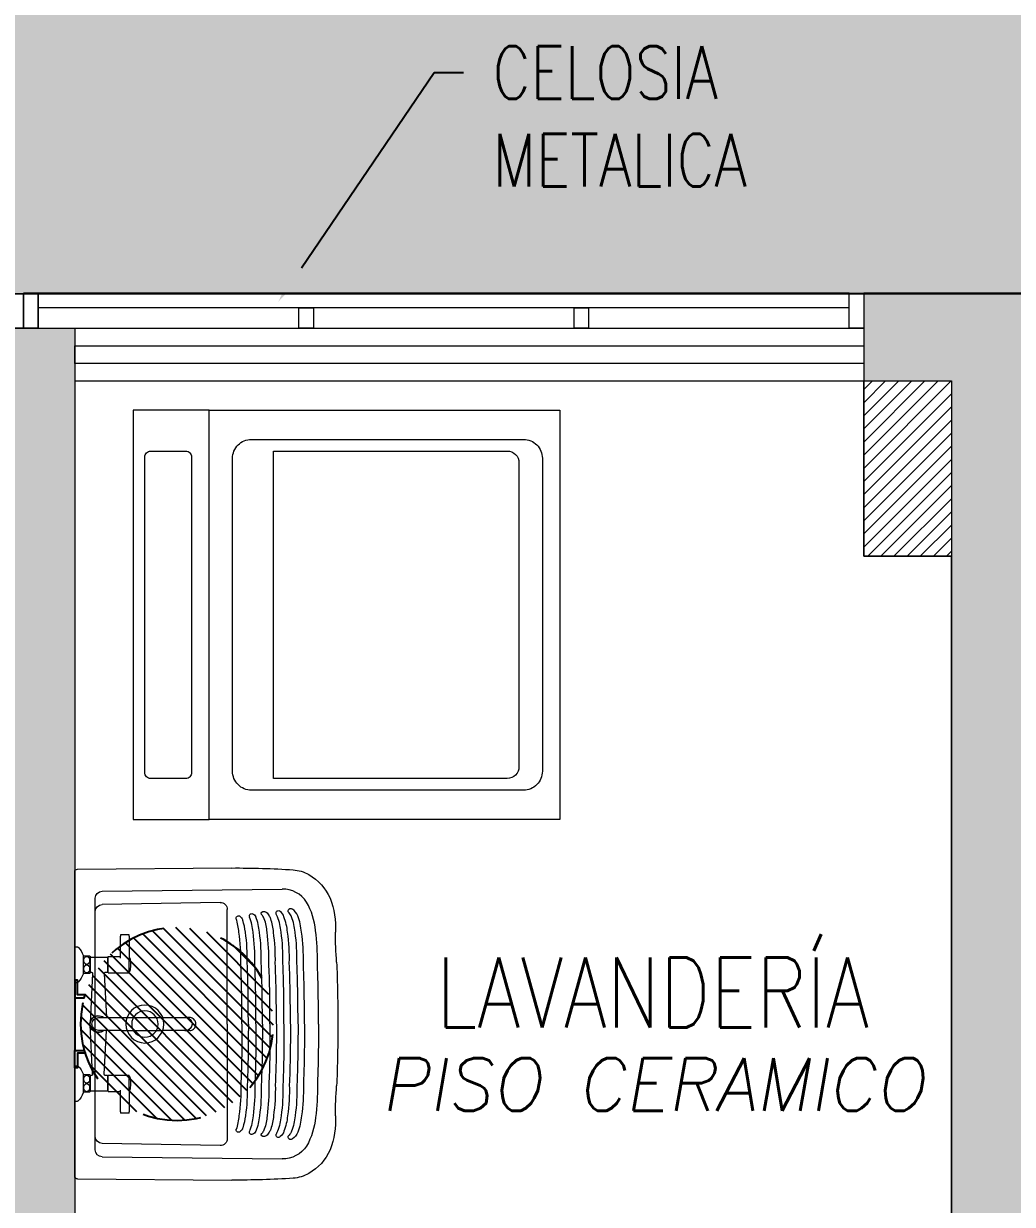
# Model space of a CAD drawing. Header units: millimetres. Extents: x -3 to 53, y -110 to 39.
# Drawn here: x 39.613 to 41.304, y 34.491 to 36.511 of the extents above; entities that cross this region are included whole.
import ezdxf
from ezdxf import colors
from ezdxf.entities.mleader import LeaderData, LeaderLine
from ezdxf.enums import TextEntityAlignment as Align
from ezdxf.math import Vec2, Vec3
from ezdxf.xclip import XClip

# ---------------------------------------------------------------- set-up
doc = ezdxf.new("R2010")
doc.units = ezdxf.units.MM
doc.header["$XCLIPFRAME"] = 2
doc.set_wipeout_variables(frame=1)
doc.linetypes.add('DOT', pattern=[6.35, 0, -6.35])
doc.linetypes.add('HIDDEN2', pattern=[0.1875, 0.125, -0.0625])
for name, color, linetype in [('A-COCINAS-LAV', 8, 'Continuous'), ('A-EST HATCH', 8, 'Continuous'), ('A-EST PLACAS', 8, 'Continuous'), ('A-EST VIGAS', 8, 'HIDDEN2'), ('A-HATCH', 8, 'Continuous'), ('A-MURO BAJO', 8, 'Continuous'), ('A-TEXTO-ACABADO PISO', 8, 'Continuous'), ('A-TEXTO-INDICACIONES', 8, 'Continuous'), ('DLP_MOBILIARIO', 8, 'Continuous'), ('DLP_TEXTO AMBIENTE', 8, 'Continuous'), ('DLP_VERDE', 8, 'Continuous')]:
    doc.layers.add(name, color=color, linetype=linetype)
doc.layers.add('A-MUROS', color=8, linetype='Continuous', lineweight=30)
doc.styles.add('ROMANS', font='ROMANS.shx', dxfattribs={"oblique": 10})
doc.styles.add('TXT_COTAS', font='romans.shx', dxfattribs={"width": 0.8})

# ---------------------------------------------------------------- blocks, each defined once
blk = doc.blocks.new('EST.P1')
at = {"layer": 'A-EST HATCH', "lineweight": 0}
h = blk.add_hatch(color=8, dxfattribs=at)
h.dxf.hatch_style = 1
h.paths.add_polyline_path([(9.15, 0.06), (9.15, 6.125), (10.65, 6.125), (10.65, 5.375), (10.8, 5.375), (10.8, 6.325), (9, 6.325), (9, 5.45), (7.5, 5.45), (7.5, 5.95), (7.35, 5.95), (7.35, 5.25), (9, 5.25), (9, 0.06)])
h.paths.add_polyline_path([(30.25, 10.125), (28.65, 10.125), (28.65, 13.225), (29.85, 13.225), (29.85, 13.375), (28.5, 13.375), (28.5, 9.975), (30.25, 9.975)])
h.paths.add_polyline_path([(31.05, 13.375), (31.2, 13.375), (31.2, 9.975), (31.05, 9.975)])
h.paths.add_polyline_path([(36.55, 13.85), (36.85, 13.85), (36.85, 13.7), (36.7, 13.7), (36.7, 10.625), (36.55, 10.625)])
h.paths.add_polyline_path([(33.6, 13.225), (33.6, 10.125), (32, 10.125), (32, 9.975), (33.75, 9.975), (33.75, 13.375), (32.4, 13.375), (32.4, 13.225)])
h.paths.add_polyline_path([(42.85, 13.7), (43.45, 13.7), (43.45, 13.85), (42.7, 13.85), (42.7, 10.45), (43.85, 10.45), (43.85, 10.6), (42.85, 10.6)])
h.paths.add_polyline_path([(44.65, 13.85), (44.65, 10.45), (44.8, 10.45), (44.8, 13.85)])
h.paths.add_polyline_path([(45.6, 10.6), (47.2, 10.6), (47.2, 13.7), (46, 13.7), (46, 13.85), (47.35, 13.85), (47.35, 10.45), (45.6, 10.45)])
h.paths.add_polyline_path([(42.85, 0.15), (43.45, 0.15), (43.45, 0), (42.7, 0), (42.7, 3.4), (43.85, 3.4), (43.85, 3.25), (42.85, 3.25)])
h.paths.add_polyline_path([(44.65, 0), (44.65, 3.4), (44.8, 3.4), (44.8, 0)])
h.paths.add_polyline_path([(45.6, 3.25), (47.2, 3.25), (47.2, 0.15), (46, 0.15), (46, 0), (47.35, 0), (47.35, 3.4), (45.6, 3.4)])
h.paths.add_polyline_path([(40, 3.5), (39.85, 3.5), (39.85, 0.15), (39.7, 0.15), (39.7, 0), (40, 0)])
h.paths.add_polyline_path([(30.25, 3.725), (28.65, 3.725), (28.65, 0.625), (29.85, 0.625), (29.85, 0.475), (28.5, 0.475), (28.5, 3.875), (30.25, 3.875)])
h.paths.add_polyline_path([(31.05, 0.475), (31.2, 0.475), (31.2, 3.875), (31.05, 3.875)])
h.paths.add_polyline_path([(36.55, 0), (36.85, 0), (36.85, 0.15), (36.7, 0.15), (36.7, 3.225), (36.55, 3.225)])
h.paths.add_polyline_path([(33.6, 0.625), (33.6, 3.725), (32, 3.725), (32, 3.875), (33.75, 3.875), (33.75, 0.475), (32.4, 0.475), (32.4, 0.625)])
h.paths.add_polyline_path([(17.1, 10.125), (18.7, 10.125), (18.7, 13.225), (17.5, 13.225), (17.5, 13.375), (18.85, 13.375), (18.85, 9.975), (17.1, 9.975)])
h.paths.add_polyline_path([(16.3, 13.375), (16.15, 13.375), (16.15, 9.975), (16.3, 9.975)])
h.paths.add_polyline_path([(10.5, 13.85), (10.5, 13.7), (10.65, 13.7), (10.65, 10.625), (10.8, 10.625), (10.8, 13.85)])
h.paths.add_polyline_path([(13.75, 13.225), (13.75, 10.125), (15.35, 10.125), (15.35, 9.975), (13.6, 9.975), (13.6, 13.375), (14.95, 13.375), (14.95, 13.225)])
h.paths.add_polyline_path([(9, 8.6), (7.35, 8.6), (7.35, 7.9), (7.5, 7.9), (7.5, 8.4), (9, 8.4), (9, 7.525), (10.8, 7.525), (10.8, 8.475), (10.65, 8.475), (10.65, 7.725), (9.15, 7.725), (9.15, 13.79), (9, 13.79)])
h.paths.add_polyline_path([(4.5, 13.7), (3.9, 13.7), (3.9, 13.85), (4.65, 13.85), (4.65, 10.45), (3.5, 10.45), (3.5, 10.6), (4.5, 10.6)])
h.paths.add_polyline_path([(2.7, 13.85), (2.7, 10.45), (2.55, 10.45), (2.55, 13.85)])
h.paths.add_polyline_path([(1.75, 10.6), (0.15, 10.6), (0.15, 13.7), (1.35, 13.7), (1.35, 13.85), (0, 13.85), (0, 10.45), (1.75, 10.45)])
h.paths.add_polyline_path([(2.7, 0), (2.7, 3.4), (2.55, 3.4), (2.55, 0)])
h.paths.add_polyline_path([(1.75, 3.25), (0.15, 3.25), (0.15, 0.15), (1.35, 0.15), (1.35, 0), (0, 0), (0, 3.4), (1.75, 3.4)])
h.paths.add_polyline_path([(7.35, 3.5), (7.5, 3.5), (7.5, 0.15), (7.65, 0.15), (7.65, 0), (7.35, 0)])
h.paths.add_polyline_path([(17.1, 3.725), (18.7, 3.725), (18.7, 0.625), (17.5, 0.625), (17.5, 0.475), (18.85, 0.475), (18.85, 3.875), (17.1, 3.875)])
h.paths.add_polyline_path([(16.3, 0.475), (16.15, 0.475), (16.15, 3.875), (16.3, 3.875)])
h.paths.add_polyline_path([(10.8, 0), (10.5, 0), (10.5, 0.15), (10.65, 0.15), (10.65, 3.225), (10.8, 3.225)])
h.paths.add_polyline_path([(13.75, 0.625), (13.75, 3.725), (15.35, 3.725), (15.35, 3.875), (13.6, 3.875), (13.6, 0.475), (14.95, 0.475), (14.95, 0.625)])
h.paths.add_polyline_path([(38.35, 6.325), (36.55, 6.325), (36.55, 5.375), (36.7, 5.375), (36.7, 6.125), (38.2, 6.125), (38.2, 0.06), (38.35, 0.06), (38.35, 5.25), (40, 5.25), (40, 5.95), (39.85, 5.95), (39.85, 5.45), (38.35, 5.45)])
h.paths.add_polyline_path([(4.65, 0), (4.65, 3.4), (3.5, 3.4), (3.5, 3.25), (4.5, 3.25), (4.5, 0.15), (3.9, 0.15), (3.9, 0)])
h.paths.add_polyline_path([(1.7468, 8.35), (1.6, 8.35), (1.6, 9.55), (3.75, 9.55), (3.75, 9.4), (3.3, 9.4), (3.3, 7.8), (3.1, 7.8), (3.1, 9.4), (1.75, 9.4), (1.75, 8.35)], flags=17)
h.paths.add_polyline_path([(1.7468, 5.5), (1.6, 5.5), (1.6, 4.3), (3.75, 4.3), (3.75, 4.45), (3.3, 4.45), (3.3, 6.05), (3.1, 6.05), (3.1, 4.45), (1.75, 4.45), (1.75, 5.5)], flags=17)
h.paths.add_polyline_path([(7.5001, 7), (4.65, 7), (4.65, 9.55), (4.5, 9.55), (4.5, 7), (1.75, 7), (1.75, 7.6), (1.6, 7.6), (1.6, 7), (-1.15, 7), (-1.15, 11.05), (-1.35, 11.05), (-1.35, 2.8), (-1.15, 2.8), (-1.15, 6.85), (1.6, 6.85), (1.6, 6.25), (1.75, 6.25), (1.75, 6.85), (4.5, 6.85), (4.5, 4.3), (4.65, 4.3), (4.65, 6.85), (7.5001, 6.85)])
h.paths.add_polyline_path([(7.35, 13.85), (7.35, 10.35), (7.5, 10.35), (7.5, 13.7), (7.65, 13.7), (7.65, 13.85)])
h.paths.add_polyline_path([(38.35, 13.79), (38.35, 8.6), (40, 8.6), (40, 7.9), (39.85, 7.9), (39.85, 8.4), (38.35, 8.4), (38.35, 7.525), (36.55, 7.525), (36.55, 8.475), (36.7, 8.475), (36.7, 7.725), (38.2, 7.725), (38.2, 13.79)])
h.paths.add_polyline_path([(45.75, 7), (48.5, 7), (48.5, 11.05), (48.7, 11.05), (48.7, 2.8), (48.5, 2.8), (48.5, 6.85), (45.75, 6.85), (45.75, 6.25), (45.6, 6.25), (45.6, 6.85), (42.85, 6.85), (42.85, 4.3), (42.7, 4.3), (42.7, 6.85), (39.8499, 6.85), (39.8499, 7), (42.7, 7), (42.7, 9.55), (42.85, 9.55), (42.85, 7), (45.6, 7), (45.6, 7.6), (45.75, 7.6)])
h.paths.add_polyline_path([(40, 13.85), (39.7, 13.85), (39.7, 13.7), (39.85, 13.7), (39.85, 10.35), (40, 10.35)])
h.paths.add_polyline_path([(45.6032, 8.35), (45.75, 8.35), (45.75, 9.55), (43.6, 9.55), (43.6, 9.4), (44.05, 9.4), (44.05, 7.8), (44.25, 7.8), (44.25, 9.4), (45.6, 9.4), (45.6, 8.35)], flags=17)
h.paths.add_polyline_path([(45.6032, 5.5), (45.75, 5.5), (45.75, 4.3), (43.6, 4.3), (43.6, 4.45), (44.05, 4.45), (44.05, 6.05), (44.25, 6.05), (44.25, 4.45), (45.6, 4.45), (45.6, 5.5)], flags=17)
h.paths.add_polyline_path([(25.35, 7.525), (25.5, 7.525), (25.5, 11.225), (25.35, 11.225)])
h.paths.add_polyline_path([(21.1, 7.525), (11.7, 7.525), (11.7, 7.675), (15.25, 7.675), (15.25, 9.075), (15.45, 9.075), (15.45, 7.675), (18.35, 7.675), (18.35, 9.075), (18.5, 9.075), (18.5, 7.675), (20.9, 7.675), (20.9, 8.925), (19.25, 8.925), (19.25, 9.075), (21.525, 9.075), (21.525, 8.925), (21.1, 8.925)])
h.paths.add_polyline_path([(21.55, 7.525), (23.65, 7.525), (23.65, 7.675), (21.7, 7.675), (21.7, 11.075), (23.65, 11.075), (23.65, 11.225), (21.7, 11.225), (21.7, 13.375), (20.85, 13.375), (20.85, 13.225), (21.55, 13.225)])
h.paths.add_polyline_path([(26.25, 8.925), (26.25, 7.525), (35.65, 7.525), (35.65, 7.675), (32.1, 7.675), (32.1, 9.075), (31.9, 9.075), (31.9, 7.675), (29, 7.675), (29, 9.075), (28.85, 9.075), (28.85, 7.675), (26.45, 7.675), (26.45, 8.925), (28.1, 8.925), (28.1, 9.075), (25.875, 9.075), (25.875, 8.925)])
h.paths.add_polyline_path([(25.85, 13.225), (26.5, 13.225), (26.5, 13.375), (25.65, 13.375), (25.65, 7.525), (25.85, 7.525)])
h.paths.add_polyline_path([(25.65, 4.75), (25.65, 0.475), (26.5, 0.475), (26.5, 0.625), (25.85, 0.625), (25.85, 4.75)])
h.paths.add_polyline_path([(27.65, 4.775), (27.65, 4.925), (25.85, 4.925), (25.85, 6.175), (28.4, 6.175), (28.4, 4.775), (28.55, 4.775), (28.55, 6.175), (31.9, 6.175), (31.9, 4.775), (32.1, 4.775), (32.1, 6.175), (35.65, 6.175), (35.65, 6.325), (25.65, 6.325), (25.65, 4.775)])
h.paths.add_polyline_path([(19.7, 4.775), (19.7, 4.925), (21.5, 4.925), (21.5, 6.175), (18.95, 6.175), (18.95, 4.775), (18.8, 4.775), (18.8, 6.175), (15.45, 6.175), (15.45, 4.775), (15.25, 4.775), (15.25, 6.175), (11.7, 6.175), (11.7, 6.325), (21.7, 6.325), (21.7, 4.775)])
h.paths.add_polyline_path([(22.7, 1.025), (25.35, 1.025), (25.35, 3.675), (23, 3.675), (23, 4.225), (22.7, 4.225), (22.7, 4.375), (23.15, 4.375), (23.15, 3.825), (25.35, 3.825), (25.35, 6.175), (24.15, 6.175), (24.15, 6.325), (25.5, 6.325), (25.5, 0.875), (22.7, 0.875)])
h.paths.add_polyline_path([(21.7, 0.475), (20.85, 0.475), (20.85, 0.625), (21.55, 0.625), (21.55, 4.75), (21.7, 4.75)])
at = {"layer": 'A-EST PLACAS', "color": 8, "lineweight": 0}
for points in [[(40, 13.85), (39.7, 13.85), (39.7, 13.7), (39.85, 13.7), (39.85, 10.35), (40, 10.35)], [(38.35, 13.79), (38.35, 8.6), (40, 8.6), (40, 7.9), (39.85, 7.9), (39.85, 8.4), (38.35, 8.4), (38.35, 7.525), (36.55, 7.525), (36.55, 8.475), (36.7, 8.475), (36.7, 7.725), (38.2, 7.725), (38.2, 13.79)]]:
    blk.add_lwpolyline(points, close=True, dxfattribs=at)
at = {"layer": 'A-EST VIGAS', "color": 8, "lineweight": 0}
blk.add_line((38.35, 13.79), (39.7, 13.79), dxfattribs=at)
blk = doc.blocks.new('DPTO 75.2')
at = {"layer": 'A-MUROS', "color": 8, "lineweight": 0}
blk.add_line((-1.7375, 6.265, 0), (-1.65, 6.265, 0), dxfattribs=at)
at = {"layer": 'DLP_MOBILIARIO', "color": 8, "lineweight": 0, "elevation": 0}
blk.add_lwpolyline([(-1.7375, 6.265), (-1.7125, 6.265), (-1.7125, 6.325), (-1.7375, 6.325)], close=True, dxfattribs=at)
blk = doc.blocks.new('LAV-AMAZ-LAV_01')
at = {"color": 8, "lineweight": 0}
blk.add_wipeout([(0.26, 0), (0.2622, -0.0005), (0.2636, -0.0015), (0.2646, -0.0029), (0.265, -0.005), (0.2669, -0.2686), (0.2669, -0.2806), (0.2668, -0.3016), (0.2663, -0.3212), (0.2658, -0.3369), (0.2649, -0.3544), (0.2637, -0.3738), (0.2622, -0.3835), (0.2599, -0.3912), (0.256, -0.3998), (0.2526, -0.4053), (0.248, -0.4118), (0.2384, -0.4219), (0.2336, -0.426), (0.2274, -0.4303), (0.2218, -0.4337), (0.2153, -0.4368), (0.2095, -0.4389), (0.2006, -0.4416), (0.191, -0.4437), (0.1829, -0.445), (0.1696, -0.4461), (0.165, -0.4462), (0.1572, -0.4459), (0.1314, -0.4466), (0.1057, -0.4481), (0.0834, -0.4489), (0.0611, -0.4495), (0.0413, -0.4498), (0.0031, -0.45), (-0.0305, -0.4499), (-0.0611, -0.4495), (-0.0834, -0.4489), (-0.1057, -0.4481), (-0.1314, -0.4466), (-0.1572, -0.4459), (-0.165, -0.4462), (-0.1772, -0.4456), (-0.1867, -0.4445), (-0.1955, -0.4428), (-0.2037, -0.4407), (-0.2104, -0.4386), (-0.2153, -0.4368), (-0.223, -0.433), (-0.231, -0.4279), (-0.2384, -0.4219), (-0.245, -0.4153), (-0.2509, -0.4079), (-0.2556, -0.4005), (-0.2593, -0.3928), (-0.2612, -0.3876), (-0.2627, -0.3815), (-0.2637, -0.3738), (-0.2647, -0.3576), (-0.2655, -0.3419), (-0.2661, -0.3284), (-0.2663, -0.3212), (-0.2667, -0.3081), (-0.2669, -0.2902), (-0.2669, -0.2686), (-0.2665, -0.2127), (-0.266, -0.1368), (-0.265, -0.005), (-0.2647, -0.0032), (-0.2636, -0.0015), (-0.2621, -0.0004), (-0.26, 0)], dxfattribs=at)
for p, q in [((0.26, 0), (-0.26, 0)), ((-0.1318, 0), (-0.0713, 0)), ((-0.1318, 0), (-0.1318, -0.0048)), ((-0.0713, 0), (-0.0713, -0.0048)), ((0.0714, 0), (0.1319, 0)), ((0.0714, 0), (0.0714, -0.0048)), ((0.1319, 0), (0.1319, -0.0048)), ((-0.265, -0.005), (-0.2669, -0.2686)), ((-0.1178, -0.0145), (-0.0853, -0.0145)), ((0.0854, -0.0145), (0.1179, -0.0145)), ((0.265, -0.005), (0.2669, -0.2686)), ((0.2151, -0.035), (-0.2151, -0.035)), ((-0.0875, -0.0265), (-0.1157, -0.0265)), ((-0.1141, -0.0265), (-0.1146, -0.027)), ((-0.0886, -0.027), (-0.1146, -0.027)), ((-0.1146, -0.027), (-0.1146, -0.056)), ((-0.0891, -0.0265), (-0.0886, -0.027)), ((-0.0886, -0.027), (-0.0886, -0.0285)), ((-0.0865, -0.0305), (-0.0015, -0.0262)), ((0.086, -0.0304), (0.0015, -0.0262)), ((0.1157, -0.0265), (0.0875, -0.0265)), ((0.0886, -0.0265), (0.0881, -0.027)), ((0.1151, -0.027), (0.0881, -0.027)), ((0.0881, -0.0285), (0.0881, -0.027)), ((0.0926, -0.0379), (0.0926, -0.0379)), ((0.1146, -0.0265), (0.1151, -0.027)), ((0.1151, -0.056), (0.1151, -0.027)), ((-0.2271, -0.0469), (-0.2308, -0.3547)), ((-0.208, -0.2488), (-0.2042, -0.0468)), ((-0.0876, -0.057), (-0.1156, -0.057)), ((-0.1156, -0.057), (-0.1156, -0.078)), ((-0.1146, -0.056), (-0.0886, -0.056)), ((-0.1141, -0.0565), (-0.1146, -0.056)), ((-0.0891, -0.0565), (-0.1141, -0.0565)), ((-0.0891, -0.0565), (-0.0886, -0.056)), ((-0.0886, -0.0525), (-0.0886, -0.056)), ((-0.0876, -0.057), (-0.0876, -0.093)), ((-0.0865, -0.0505), (-0.011, -0.0543)), ((-0.011, -0.0405), (-0.011, -0.0805)), ((0.011, -0.0805), (0.011, -0.0405)), ((0.086, -0.0506), (0.011, -0.0543)), ((0.1156, -0.057), (0.0876, -0.057)), ((0.0876, -0.057), (0.0876, -0.093)), ((0.0881, -0.056), (0.0881, -0.0525)), ((0.0881, -0.056), (0.1151, -0.056)), ((0.0886, -0.0565), (0.0881, -0.056)), ((0.1146, -0.0565), (0.0886, -0.0565)), ((0.0896, -0.0565), (0.0896, -0.057)), ((0.1136, -0.0565), (0.1136, -0.057)), ((0.1146, -0.0565), (0.1151, -0.056)), ((0.1156, -0.057), (0.1156, -0.078)), ((0.208, -0.2488), (0.2042, -0.0468)), ((0.2271, -0.0469), (0.2308, -0.3547)), ((-0.1526, -0.078), (-0.1501, -0.078)), ((-0.1526, -0.093), (-0.1526, -0.078)), ((-0.1242, -0.078), (-0.1501, -0.078)), ((-0.1129, -0.078), (-0.1242, -0.078)), ((-0.011, -0.0805), (-0.011, -0.1514)), ((0.011, -0.0805), (0.011, -0.1514)), ((0.1242, -0.078), (0.1129, -0.078)), ((0.1501, -0.078), (0.1242, -0.078)), ((0.1501, -0.078), (0.1526, -0.078)), ((0.1526, -0.093), (0.1526, -0.078)), ((-0.1501, -0.093), (-0.1526, -0.093)), ((-0.1501, -0.093), (-0.1242, -0.093)), ((-0.1242, -0.093), (-0.1129, -0.093)), ((-0.1137, -0.093), (-0.1137, -0.0932)), ((-0.0876, -0.093), (-0.1129, -0.093)), ((-0.1031, -0.0954), (-0.1001, -0.0954)), ((-0.0895, -0.093), (-0.0895, -0.0932)), ((0.1129, -0.093), (0.0876, -0.093)), ((0.0895, -0.093), (0.0895, -0.0932)), ((0.1001, -0.0954), (0.1031, -0.0954)), ((0.1129, -0.093), (0.1242, -0.093)), ((0.1137, -0.093), (0.1137, -0.0932)), ((0.1242, -0.093), (0.1501, -0.093)), ((0.1526, -0.093), (0.1501, -0.093)), ((-0.011, -0.1514), (-0.011, -0.1885)), ((0.011, -0.1885), (0.011, -0.1514)), ((-0.011, -0.1885), (-0.011, -0.1905)), ((-0.011, -0.1969), (-0.011, -0.1905)), ((0.011, -0.1885), (0.011, -0.1905)), ((0.011, -0.1969), (0.011, -0.1905)), ((0, -0.261), (-0.196, -0.261)), ((0, -0.261), (0.196, -0.261))]:
    blk.add_line(p, q, dxfattribs=at)
for points in [[(-0.0001, -0.286, -0.004924), (-0.06, -0.2855, -0.005443), (-0.1041, -0.2841, -0.041272), (-0.157, -0.281, -0.059773), (-0.1802, -0.2762, -0.37117)], [(0.0001, -0.286, 0.004924), (0.06, -0.2855, 0.005443), (0.1041, -0.2841, 0.041272), (0.157, -0.281, 0.059773), (0.1802, -0.2762, 0.37117)], [(-0.0001, -0.31, -0.004924), (-0.06, -0.3095, -0.005443), (-0.1041, -0.3081, -0.041272), (-0.157, -0.305, -0.066903), (-0.1829, -0.2992, -0.004021)], [(-0.0001, -0.297, -0.004924), (-0.06, -0.2965, -0.005443), (-0.1041, -0.2951, -0.041272), (-0.157, -0.292, -0.045554), (-0.1778, -0.2875)], [(0.0001, -0.297, 0.004924), (0.06, -0.2965, 0.005443), (0.1041, -0.2951, 0.041272), (0.157, -0.292, 0.045554), (0.1778, -0.2875)], [(0.0001, -0.31, 0.004924), (0.06, -0.3095, 0.005443), (0.1041, -0.3081, 0.041272), (0.157, -0.305, 0.066903), (0.1829, -0.2992, 0.004021)], [(-0.0001, -0.334, -0.004924), (-0.06, -0.3335, -0.005443), (-0.1041, -0.3321, -0.041272), (-0.157, -0.329, -0.078711), (-0.1799, -0.3243, -0.062731), (-0.1859, -0.3211, -0.37117)], [(-0.0001, -0.321, -0.004924), (-0.06, -0.3205, -0.005443), (-0.1041, -0.3191, -0.041272), (-0.157, -0.316, -0.068069), (-0.1833, -0.3101, -0.158546)], [(0.0001, -0.321, 0.004924), (0.06, -0.3205, 0.005443), (0.1041, -0.3191, 0.041272), (0.157, -0.316, 0.068069), (0.1833, -0.3101, 0.158546)], [(0.0001, -0.334, 0.004924), (0.06, -0.3335, 0.005443), (0.1041, -0.3321, 0.041272), (0.157, -0.329, 0.078711), (0.1799, -0.3243, 0.062731), (0.1859, -0.3211, 0.37117)], [(-0.0001, -0.345, -0.004924), (-0.06, -0.3445, -0.005443), (-0.1041, -0.3431, -0.041272), (-0.157, -0.34, -0.078711), (-0.1799, -0.3353, -0.054156), (-0.1851, -0.3326, -0.37117)], [(0.0001, -0.345, 0.004924), (0.06, -0.3445, 0.005443), (0.1041, -0.3431, 0.041272), (0.157, -0.34, 0.078711), (0.1799, -0.3353, 0.054156), (0.1851, -0.3326, 0.37117)], [(0, -0.417, -0.004925), (-0.0604, -0.4165, -0.00535), (-0.1043, -0.4151, -0.04023), (-0.1597, -0.4119, -0.10491), (-0.2087, -0.3967, -0.253945), (-0.2308, -0.3547, -0.253945)], [(-0.0001, -0.369, -0.004924), (-0.06, -0.3685, -0.005443), (-0.1041, -0.3671, -0.041272), (-0.157, -0.364, -0.068174), (-0.1834, -0.358, -0.157546), (-0.1925, -0.3517, -0.375783)], [(-0.0001, -0.358, -0.004924), (-0.06, -0.3575, -0.005443), (-0.1041, -0.3561, -0.041272), (-0.157, -0.353, -0.068174), (-0.1834, -0.347, -0.012686), (-0.1882, -0.3447)], [(0, -0.417, 0.004925), (0.0604, -0.4165, 0.00535), (0.1043, -0.4151, 0.04023), (0.1597, -0.4119, 0.10491), (0.2087, -0.3967, 0.253945), (0.2308, -0.3547, 0.253945)], [(0.0001, -0.358, 0.004924), (0.06, -0.3575, 0.005443), (0.1041, -0.3561, 0.041272), (0.157, -0.353, 0.068174), (0.1834, -0.347, 0.012686), (0.1882, -0.3447)], [(0.0001, -0.369, 0.004924), (0.06, -0.3685, 0.005443), (0.1041, -0.3671, 0.041272), (0.157, -0.364, 0.068174), (0.1834, -0.358, 0.157546), (0.1925, -0.3517, 0.375783)], [(-0.0001, -0.393, -0.004924), (-0.06, -0.3925, -0.005443), (-0.1041, -0.3911, -0.041272), (-0.157, -0.388, -0.064512), (-0.1851, -0.3816, -0.157603), (-0.1966, -0.3724)], [(-0.0001, -0.382, -0.004924), (-0.06, -0.3815, -0.005443), (-0.1041, -0.3801, -0.041272), (-0.157, -0.377, -0.068174), (-0.1834, -0.371, -0.088848), (-0.1902, -0.3667, -0.37117)], [(0.0001, -0.382, 0.004924), (0.06, -0.3815, 0.005443), (0.1041, -0.3801, 0.041272), (0.157, -0.377, 0.068174), (0.1834, -0.371, 0.088848), (0.1902, -0.3667, 0.37117)], [(0.0001, -0.393, 0.004924), (0.06, -0.3925, 0.005443), (0.1041, -0.3911, 0.041272), (0.157, -0.388, 0.064512), (0.1851, -0.3816, 0.157603), (0.1966, -0.3724)], [(-0.0611, -0.4495, 0.004927), (0, -0.45, 0.004927), (0.0611, -0.4495, 0.004927)]]:
    blk.add_lwpolyline(points, format="xyb", dxfattribs=at)
for radius in [0.0325, 0.0225]:
    blk.add_circle((0, -0.12), radius, dxfattribs=at)
for centre, radius, start, end in [((-0.26, -0.005), 0.005, 90, 179.5983), ((0.26, -0.005), 0.005, 0.4017, 90), ((-0.1303, -0.0048), 0.0015, 180, 228.4626), ((-0.0982, 0.0315), 0.05, 228.4626, 246.8453), ((-0.1083, -0.0205), 0.0095, 140.8333, 144.6655), ((-0.0948, -0.0205), 0.0095, 35.3345, 39.1667), ((-0.105, 0.0315), 0.05, 293.1547, 311.5374), ((-0.0728, -0.0048), 0.0015, 311.5374, 0), ((0.0729, -0.0048), 0.0015, 180, 228.4626), ((0.105, 0.0315), 0.05, 228.4626, 246.8453), ((0.0949, -0.0205), 0.0095, 140.8333, 144.6655), ((0.1084, -0.0205), 0.0095, 35.3345, 39.1667), ((0.0982, 0.0315), 0.05, 293.1547, 311.5374), ((0.1304, -0.0048), 0.0015, 311.5374, 0), ((-0.2151, -0.047), 0.012, 90, 179.3199), ((-0.1922, -0.047), 0.012, 90, 178.9249), ((-0.1083, -0.0205), 0.0095, 215.3345, 219.1667), ((-0.0948, -0.0205), 0.0095, 320.8333, 324.6655), ((0, -0.0405), 0.0144, 320.0451, 219.9549), ((0, -0.0405), 0.0143, 320.5275, 219.4725), ((0, -0.0405), 0.014, 321.7868, 218.2132), ((0, -0.0405), 0.011, 0, 180), ((0.0949, -0.0205), 0.0095, 215.3345, 219.1667), ((0.1084, -0.0205), 0.0095, 320.8333, 324.6655), ((0.1922, -0.047), 0.012, 1.0751, 90), ((0.2151, -0.047), 0.012, 0.6801, 90), ((-0.1127, -0.0932), 0.001, 180, 255.7593), ((-0.1031, -0.0554), 0.04, 255.7593, 270), ((-0.1001, -0.0554), 0.04, 270, 284.2407), ((-0.0905, -0.0932), 0.001, 284.2407, 0), ((0.0905, -0.0932), 0.001, 180, 255.7593), ((0.1001, -0.0554), 0.04, 255.7593, 270), ((0.1031, -0.0554), 0.04, 270, 284.2407), ((0.1127, -0.0932), 0.001, 284.2407, 0), ((-0.196, -0.249), 0.012, 178.9249, 270), ((0.196, -0.249), 0.012, 270, 1.0751), ((1.0777, -0.2806), 1.3446, 179.4878, 183.9734), ((-0.1812, -0.2801), 0.00402, 67.2152, 203.9492), ((-0.1728, -0.2741), 0.0143, 212.1454, 249.2708), ((0.1728, -0.2741), 0.0143, 290.7292, 327.8546), ((0.1812, -0.2801), 0.00402, 336.0508, 112.7848), ((-1.0777, -0.2806), 1.3446, 356.0266, 0.5122), ((-0.1848, -0.3029), 0.00409, 62.4907, 198.722), ((0.1848, -0.3029), 0.00409, 341.278, 117.5093), ((-0.1843, -0.3232), 0.00817, 170.8884, 211.776), ((-0.189, -0.3225), 0.00344, 23.6624, 170.8884), ((-0.1792, -0.3009), 0.01, 198.722, 245.4682), ((0.1792, -0.3009), 0.01, 294.5318, 341.278), ((0.189, -0.3225), 0.00344, 9.1116, 156.3376), ((0.1843, -0.3232), 0.00817, 328.224, 9.1116), ((-0.1807, -0.321), 0.0124, 211.776, 249.2633), ((0.1807, -0.321), 0.0124, 290.7367, 328.224), ((-0.1898, -0.3485), 0.00418, 67.1844, 229.4438), ((0.1898, -0.3485), 0.00418, 310.5562, 112.8156), ((-0.2016, -0.3694), 0.0623, 183.9734, 209.8873), ((-0.1935, -0.3694), 0.00427, 39.8792, 224.315), ((0.1935, -0.3694), 0.00427, 315.685, 140.1208), ((0.2016, -0.3694), 0.0623, 330.1127, 356.0266), ((-0.1812, -0.3586), 0.0853, 209.3798, 246.4528), ((0.1812, -0.3586), 0.0853, 293.5472, 330.6202), ((-0.165, -0.3061), 0.14, 248.9414, 273.2067), ((0.165, -0.3061), 0.14, 266.7933, 291.0586), ((-0.1653, -1.2669), 0.821, 85.8335, 89.4318), ((-0.0188, 1.6329), 2.0828, 267.6113, 268.8381), ((0.0188, 1.6329), 2.0828, 271.1619, 272.3887), ((0.1653, -1.2669), 0.821, 90.5682, 94.1665)]:
    blk.add_arc(centre, radius, start, end, dxfattribs=at)
for centre, major_axis, ratio, start_param, end_param in [((-0.0016, -0.0243), (0.00195, 0.00019), 0.977728, 4.694416, 4.711947), ((0.0016, -0.0243), (0.00197, -0.00016), 0.989596, 4.695691, 4.715329), ((0, -0.1905), (-0.011, 0), 0.927184, 0, 3.141593), ((0, -0.1905), (0.011, 0), 0.927184, 3.141593, 6.283185)]:
    blk.add_ellipse(centre, major_axis=major_axis, ratio=ratio, start_param=start_param, end_param=end_param, dxfattribs=at)
for points, knots in [([(-0.1161, -0.026), (-0.1161, -0.026), (-0.1161, -0.0259), (-0.1161, -0.0257), (-0.1161, -0.0255), (-0.1161, -0.0251), (-0.1161, -0.0248), (-0.1161, -0.0244), (-0.1161, -0.0242), (-0.1161, -0.0237), (-0.1161, -0.0234), (-0.1161, -0.0228), (-0.1161, -0.0223), (-0.1161, -0.0214), (-0.1161, -0.0209), (-0.1161, -0.0201), (-0.1161, -0.0196), (-0.1161, -0.0187), (-0.1161, -0.0182), (-0.1161, -0.0176), (-0.1161, -0.0173), (-0.1161, -0.0168), (-0.1161, -0.0166), (-0.1161, -0.0162), (-0.1161, -0.0159), (-0.1161, -0.0155), (-0.1161, -0.0153), (-0.1161, -0.0151), (-0.1161, -0.015), (-0.1161, -0.015)], [1.912506, 1.912506, 1.912506, 1.912506, 2.09167, 2.09167, 2.270834, 2.270834, 2.409757, 2.409757, 2.503909, 2.503909, 2.59806, 2.59806, 2.741232, 2.741232, 2.868759, 2.868759, 2.996286, 2.996286, 3.139457, 3.139457, 3.233609, 3.233609, 3.32776, 3.32776, 3.466683, 3.466683, 3.645847, 3.645847, 3.825012, 3.825012, 3.825012, 3.825012]), ([(-0.1088, -0.026), (-0.1083, -0.026), (-0.1078, -0.0259), (-0.1067, -0.0257), (-0.1061, -0.0255), (-0.1053, -0.0251), (-0.1049, -0.0248), (-0.1043, -0.0244), (-0.1041, -0.0242), (-0.1036, -0.0237), (-0.1034, -0.0234), (-0.103, -0.0228), (-0.1028, -0.0223), (-0.1026, -0.0214), (-0.1025, -0.0209), (-0.1025, -0.0201), (-0.1026, -0.0196), (-0.1028, -0.0187), (-0.103, -0.0182), (-0.1034, -0.0176), (-0.1036, -0.0173), (-0.1041, -0.0168), (-0.1043, -0.0166), (-0.1049, -0.0162), (-0.1053, -0.0159), (-0.1061, -0.0155), (-0.1067, -0.0153), (-0.1078, -0.0151), (-0.1083, -0.015), (-0.1088, -0.015), (-0.1094, -0.015), (-0.1099, -0.0151), (-0.111, -0.0153), (-0.1116, -0.0155), (-0.1124, -0.0159), (-0.1128, -0.0162), (-0.1134, -0.0166), (-0.1136, -0.0168), (-0.1141, -0.0173), (-0.1143, -0.0176), (-0.1147, -0.0182), (-0.1149, -0.0187), (-0.1151, -0.0196), (-0.1152, -0.0201), (-0.1152, -0.0209), (-0.1151, -0.0214), (-0.1149, -0.0223), (-0.1147, -0.0228), (-0.1143, -0.0234), (-0.1141, -0.0237), (-0.1136, -0.0242), (-0.1134, -0.0244), (-0.1128, -0.0248), (-0.1124, -0.0251), (-0.1116, -0.0255), (-0.111, -0.0257), (-0.1099, -0.0259), (-0.1094, -0.026), (-0.1088, -0.026)], [1.912506, 1.912506, 1.912506, 1.912506, 2.09167, 2.09167, 2.270834, 2.270834, 2.409757, 2.409757, 2.503909, 2.503909, 2.59806, 2.59806, 2.741232, 2.741232, 2.868759, 2.868759, 2.996286, 2.996286, 3.139457, 3.139457, 3.233609, 3.233609, 3.32776, 3.32776, 3.466683, 3.466683, 3.645847, 3.645847, 3.825012, 3.825012, 3.825012, 4.004176, 4.004176, 4.18334, 4.18334, 4.322263, 4.322263, 4.416415, 4.416415, 4.510566, 4.510566, 4.653737, 4.653737, 4.781264, 4.781264, 4.908792, 4.908792, 5.051963, 5.051963, 5.146114, 5.146114, 5.240266, 5.240266, 5.379189, 5.379189, 5.558353, 5.558353, 5.737517, 5.737517, 5.737517, 5.737517]), ([(-0.0944, -0.026), (-0.0938, -0.026), (-0.0933, -0.0259), (-0.0922, -0.0257), (-0.0916, -0.0255), (-0.0908, -0.0251), (-0.0904, -0.0248), (-0.0898, -0.0244), (-0.0896, -0.0242), (-0.0891, -0.0237), (-0.0889, -0.0234), (-0.0885, -0.0228), (-0.0883, -0.0223), (-0.0881, -0.0214), (-0.088, -0.0209), (-0.088, -0.0201), (-0.0881, -0.0196), (-0.0883, -0.0187), (-0.0885, -0.0182), (-0.0889, -0.0176), (-0.0891, -0.0173), (-0.0896, -0.0168), (-0.0898, -0.0166), (-0.0904, -0.0162), (-0.0908, -0.0159), (-0.0916, -0.0155), (-0.0922, -0.0153), (-0.0933, -0.0151), (-0.0938, -0.015), (-0.0944, -0.015), (-0.0949, -0.015), (-0.0954, -0.0151), (-0.0965, -0.0153), (-0.0971, -0.0155), (-0.0979, -0.0159), (-0.0983, -0.0162), (-0.0989, -0.0166), (-0.0991, -0.0168), (-0.0996, -0.0173), (-0.0998, -0.0176), (-0.1002, -0.0182), (-0.1004, -0.0187), (-0.1006, -0.0196), (-0.1007, -0.0201), (-0.1007, -0.0209), (-0.1006, -0.0214), (-0.1004, -0.0223), (-0.1002, -0.0228), (-0.0998, -0.0234), (-0.0996, -0.0237), (-0.0991, -0.0242), (-0.0989, -0.0244), (-0.0983, -0.0248), (-0.0979, -0.0251), (-0.0971, -0.0255), (-0.0965, -0.0257), (-0.0954, -0.0259), (-0.0949, -0.026), (-0.0944, -0.026)], [-1.912506, -1.912506, -1.912506, -1.912506, -1.733342, -1.733342, -1.554177, -1.554177, -1.415254, -1.415254, -1.321103, -1.321103, -1.226951, -1.226951, -1.08378, -1.08378, -0.956253, -0.956253, -0.828726, -0.828726, -0.685555, -0.685555, -0.591403, -0.591403, -0.497251, -0.497251, -0.358328, -0.358328, -0.179164, -0.179164, 0, 0, 0, 0.179164, 0.179164, 0.358328, 0.358328, 0.497251, 0.497251, 0.591403, 0.591403, 0.685555, 0.685555, 0.828726, 0.828726, 0.956253, 0.956253, 1.08378, 1.08378, 1.226951, 1.226951, 1.321103, 1.321103, 1.415254, 1.415254, 1.554177, 1.554177, 1.733342, 1.733342, 1.912506, 1.912506, 1.912506, 1.912506]), ([(-0.0871, -0.015), (-0.0871, -0.015), (-0.0871, -0.0151), (-0.0871, -0.0153), (-0.0871, -0.0155), (-0.0871, -0.0159), (-0.0871, -0.0162), (-0.0871, -0.0166), (-0.0871, -0.0168), (-0.0871, -0.0173), (-0.0871, -0.0176), (-0.0871, -0.0182), (-0.0871, -0.0187), (-0.0871, -0.0196), (-0.0871, -0.0201), (-0.0871, -0.0209), (-0.0871, -0.0214), (-0.0871, -0.0223), (-0.0871, -0.0228), (-0.0871, -0.0234), (-0.0871, -0.0237), (-0.0871, -0.0242), (-0.0871, -0.0244), (-0.0871, -0.0248), (-0.0871, -0.0251), (-0.0871, -0.0255), (-0.0871, -0.0257), (-0.0871, -0.0259), (-0.0871, -0.026), (-0.0871, -0.026)], [0, 0, 0, 0, 0.179164, 0.179164, 0.358328, 0.358328, 0.497251, 0.497251, 0.591403, 0.591403, 0.685555, 0.685555, 0.828726, 0.828726, 0.956253, 0.956253, 1.08378, 1.08378, 1.226951, 1.226951, 1.321103, 1.321103, 1.415254, 1.415254, 1.554177, 1.554177, 1.733342, 1.733342, 1.912506, 1.912506, 1.912506, 1.912506]), ([(0.0871, -0.026), (0.0871, -0.026), (0.0871, -0.0259), (0.0871, -0.0257), (0.0871, -0.0255), (0.0871, -0.0251), (0.0871, -0.0248), (0.0871, -0.0244), (0.0871, -0.0242), (0.0871, -0.0237), (0.0871, -0.0234), (0.0871, -0.0228), (0.0871, -0.0223), (0.0871, -0.0214), (0.0871, -0.0209), (0.0871, -0.0201), (0.0871, -0.0196), (0.0871, -0.0187), (0.0871, -0.0182), (0.0871, -0.0176), (0.0871, -0.0173), (0.0871, -0.0168), (0.0871, -0.0166), (0.0871, -0.0162), (0.0871, -0.0159), (0.0871, -0.0155), (0.0871, -0.0153), (0.0871, -0.0151), (0.0871, -0.015), (0.0871, -0.015)], [1.912506, 1.912506, 1.912506, 1.912506, 2.09167, 2.09167, 2.270834, 2.270834, 2.409757, 2.409757, 2.503909, 2.503909, 2.59806, 2.59806, 2.741232, 2.741232, 2.868759, 2.868759, 2.996286, 2.996286, 3.139457, 3.139457, 3.233609, 3.233609, 3.32776, 3.32776, 3.466683, 3.466683, 3.645847, 3.645847, 3.825012, 3.825012, 3.825012, 3.825012]), ([(0.0944, -0.026), (0.0949, -0.026), (0.0954, -0.0259), (0.0965, -0.0257), (0.0971, -0.0255), (0.0979, -0.0251), (0.0983, -0.0248), (0.0989, -0.0244), (0.0991, -0.0242), (0.0996, -0.0237), (0.0998, -0.0234), (0.1002, -0.0228), (0.1004, -0.0223), (0.1006, -0.0214), (0.1007, -0.0209), (0.1007, -0.0201), (0.1006, -0.0196), (0.1004, -0.0187), (0.1002, -0.0182), (0.0998, -0.0176), (0.0996, -0.0173), (0.0991, -0.0168), (0.0989, -0.0166), (0.0983, -0.0162), (0.0979, -0.0159), (0.0971, -0.0155), (0.0965, -0.0153), (0.0954, -0.0151), (0.0949, -0.015), (0.0944, -0.015), (0.0938, -0.015), (0.0933, -0.0151), (0.0922, -0.0153), (0.0916, -0.0155), (0.0908, -0.0159), (0.0904, -0.0162), (0.0898, -0.0166), (0.0896, -0.0168), (0.0891, -0.0173), (0.0889, -0.0176), (0.0885, -0.0182), (0.0883, -0.0187), (0.0881, -0.0196), (0.088, -0.0201), (0.088, -0.0209), (0.0881, -0.0214), (0.0883, -0.0223), (0.0885, -0.0228), (0.0889, -0.0234), (0.0891, -0.0237), (0.0896, -0.0242), (0.0898, -0.0244), (0.0904, -0.0248), (0.0908, -0.0251), (0.0916, -0.0255), (0.0922, -0.0257), (0.0933, -0.0259), (0.0938, -0.026), (0.0944, -0.026)], [1.912506, 1.912506, 1.912506, 1.912506, 2.09167, 2.09167, 2.270834, 2.270834, 2.409757, 2.409757, 2.503909, 2.503909, 2.59806, 2.59806, 2.741232, 2.741232, 2.868759, 2.868759, 2.996286, 2.996286, 3.139457, 3.139457, 3.233609, 3.233609, 3.32776, 3.32776, 3.466683, 3.466683, 3.645847, 3.645847, 3.825012, 3.825012, 3.825012, 4.004176, 4.004176, 4.18334, 4.18334, 4.322263, 4.322263, 4.416415, 4.416415, 4.510566, 4.510566, 4.653737, 4.653737, 4.781264, 4.781264, 4.908792, 4.908792, 5.051963, 5.051963, 5.146114, 5.146114, 5.240266, 5.240266, 5.379189, 5.379189, 5.558353, 5.558353, 5.737517, 5.737517, 5.737517, 5.737517]), ([(0.1088, -0.026), (0.1094, -0.026), (0.1099, -0.0259), (0.111, -0.0257), (0.1116, -0.0255), (0.1124, -0.0251), (0.1128, -0.0248), (0.1134, -0.0244), (0.1136, -0.0242), (0.1141, -0.0237), (0.1143, -0.0234), (0.1147, -0.0228), (0.1149, -0.0223), (0.1151, -0.0214), (0.1152, -0.0209), (0.1152, -0.0201), (0.1151, -0.0196), (0.1149, -0.0187), (0.1147, -0.0182), (0.1143, -0.0176), (0.1141, -0.0173), (0.1136, -0.0168), (0.1134, -0.0166), (0.1128, -0.0162), (0.1124, -0.0159), (0.1116, -0.0155), (0.111, -0.0153), (0.1099, -0.0151), (0.1094, -0.015), (0.1088, -0.015), (0.1083, -0.015), (0.1078, -0.0151), (0.1067, -0.0153), (0.1061, -0.0155), (0.1053, -0.0159), (0.1049, -0.0162), (0.1043, -0.0166), (0.1041, -0.0168), (0.1036, -0.0173), (0.1034, -0.0176), (0.103, -0.0182), (0.1028, -0.0187), (0.1026, -0.0196), (0.1025, -0.0201), (0.1025, -0.0209), (0.1026, -0.0214), (0.1028, -0.0223), (0.103, -0.0228), (0.1034, -0.0234), (0.1036, -0.0237), (0.1041, -0.0242), (0.1043, -0.0244), (0.1049, -0.0248), (0.1053, -0.0251), (0.1061, -0.0255), (0.1067, -0.0257), (0.1078, -0.0259), (0.1083, -0.026), (0.1088, -0.026)], [-1.912506, -1.912506, -1.912506, -1.912506, -1.733342, -1.733342, -1.554177, -1.554177, -1.415254, -1.415254, -1.321103, -1.321103, -1.226951, -1.226951, -1.08378, -1.08378, -0.956253, -0.956253, -0.828726, -0.828726, -0.685555, -0.685555, -0.591403, -0.591403, -0.497251, -0.497251, -0.358328, -0.358328, -0.179164, -0.179164, 0, 0, 0, 0.179164, 0.179164, 0.358328, 0.358328, 0.497251, 0.497251, 0.591403, 0.591403, 0.685555, 0.685555, 0.828726, 0.828726, 0.956253, 0.956253, 1.08378, 1.08378, 1.226951, 1.226951, 1.321103, 1.321103, 1.415254, 1.415254, 1.554177, 1.554177, 1.733342, 1.733342, 1.912506, 1.912506, 1.912506, 1.912506]), ([(0.1161, -0.015), (0.1161, -0.015), (0.1161, -0.0151), (0.1161, -0.0153), (0.1161, -0.0155), (0.1161, -0.0159), (0.1161, -0.0162), (0.1161, -0.0166), (0.1161, -0.0168), (0.1161, -0.0173), (0.1161, -0.0176), (0.1161, -0.0182), (0.1161, -0.0187), (0.1161, -0.0196), (0.1161, -0.0201), (0.1161, -0.0209), (0.1161, -0.0214), (0.1161, -0.0223), (0.1161, -0.0228), (0.1161, -0.0234), (0.1161, -0.0237), (0.1161, -0.0242), (0.1161, -0.0244), (0.1161, -0.0248), (0.1161, -0.0251), (0.1161, -0.0255), (0.1161, -0.0257), (0.1161, -0.0259), (0.1161, -0.026), (0.1161, -0.026)], [0, 0, 0, 0, 0.179164, 0.179164, 0.358328, 0.358328, 0.497251, 0.497251, 0.591403, 0.591403, 0.685555, 0.685555, 0.828726, 0.828726, 0.956253, 0.956253, 1.08378, 1.08378, 1.226951, 1.226951, 1.321103, 1.321103, 1.415254, 1.415254, 1.554177, 1.554177, 1.733342, 1.733342, 1.912506, 1.912506, 1.912506, 1.912506]), ([(-0.0886, -0.0285), (-0.0886, -0.0287), (-0.0886, -0.0289), (-0.0884, -0.0293), (-0.0883, -0.0295), (-0.0881, -0.0299), (-0.0879, -0.03), (-0.0876, -0.0303), (-0.0874, -0.0303), (-0.0869, -0.0305), (-0.0867, -0.0305), (-0.0865, -0.0305)], [0.0014961, 0.0014961, 0.0014961, 0.0014961, 0.0628341, 0.0628341, 0.1278738, 0.1278738, 0.192655, 0.192655, 0.2586819, 0.2586819, 0.3211409, 0.3211409, 0.3211409, 0.3211409]), ([(0.0014, -0.0262), (0.0014, -0.0262), (0.0014, -0.0262), (0.0015, -0.0262), (0.0015, -0.0262), (0.0015, -0.0262)], [0, 0, 0, 0, 0.003858876, 0.003858876, 0.005459734, 0.005459734, 0.005459734, 0.005459734]), ([(0.086, -0.0305), (0.0862, -0.0305), (0.0864, -0.0304), (0.0869, -0.0303), (0.0871, -0.0302), (0.0874, -0.03), (0.0876, -0.0298), (0.0878, -0.0295), (0.0879, -0.0293), (0.0881, -0.0289), (0.0881, -0.0287), (0.0881, -0.0285)], [0.0009309, 0.0009309, 0.0009309, 0.0009309, 0.0631461, 0.0631461, 0.1284888, 0.1284888, 0.1937028, 0.1937028, 0.260157, 0.260157, 0.3196739, 0.3196739, 0.3196739, 0.3196739]), ([(-0.0865, -0.0505), (-0.0867, -0.0505), (-0.0869, -0.0505), (-0.0873, -0.0507), (-0.0875, -0.0507), (-0.0879, -0.051), (-0.0881, -0.0511), (-0.0883, -0.0515), (-0.0884, -0.0517), (-0.0886, -0.0521), (-0.0886, -0.0523), (-0.0886, -0.0525)], [0, 0, 0, 0, 0.0632739, 0.0632739, 0.1284986, 0.1284986, 0.1931331, 0.1931331, 0.2588948, 0.2588948, 0.322347, 0.322347, 0.322347, 0.322347]), ([(0.0881, -0.0525), (0.0881, -0.0523), (0.0881, -0.0521), (0.0879, -0.0517), (0.0878, -0.0515), (0.0876, -0.0512), (0.0874, -0.051), (0.0871, -0.0508), (0.0869, -0.0507), (0.0864, -0.0506), (0.0862, -0.0505), (0.086, -0.0505)], [0.0009616, 0.0009616, 0.0009616, 0.0009616, 0.0627142, 0.0627142, 0.1276947, 0.1276947, 0.1924362, 0.1924362, 0.2584085, 0.2584085, 0.3218037, 0.3218037, 0.3218037, 0.3218037]), ([(0.011, -0.1969), (0.011, -0.198), (0.0108, -0.199), (0.0101, -0.2011), (0.0095, -0.2021), (0.0082, -0.2038), (0.0073, -0.2046), (0.0054, -0.2059), (0.0043, -0.2064), (0.0021, -0.207), (0.0009, -0.2072), (-0.0015, -0.2071), (-0.0026, -0.2069), (-0.0048, -0.2062), (-0.0059, -0.2056), (-0.0077, -0.2042), (-0.0085, -0.2034), (-0.0098, -0.2016), (-0.0103, -0.2006), (-0.0109, -0.1987), (-0.011, -0.1978), (-0.011, -0.1969)], [4.328417, 4.328417, 4.328417, 4.328417, 4.64395, 4.64395, 4.960575, 4.960575, 5.279717, 5.279717, 5.601363, 5.601363, 5.924602, 5.924602, 6.248311, 6.248311, 6.571371, 6.571371, 6.892655, 6.892655, 7.211325, 7.211325, 7.470009, 7.470009, 7.470009, 7.470009])]:
    blk.add_open_spline(points, degree=3, knots=knots, dxfattribs=at)
for points in [[(-0.093, -0.0371), (-0.093, -0.0371), (-0.093, -0.0371), (-0.093, -0.0371)], [(-0.0015, -0.0262), (-0.0015, -0.0262), (-0.0015, -0.0262), (-0.0015, -0.0262)], [(-0.0015, -0.0262), (-0.0015, -0.0262), (-0.0014, -0.0262), (-0.0014, -0.0262)], [(0.0015, -0.0262), (0.0015, -0.0262), (0.0015, -0.0262), (0.0015, -0.0262)], [(-0.0886, -0.0525), (-0.0886, -0.0525), (-0.0886, -0.0525), (-0.0886, -0.0525)], [(-0.0865, -0.0505), (-0.0865, -0.0505), (-0.0865, -0.0505), (-0.0865, -0.0505)], [(0.0881, -0.0525), (0.0881, -0.0525), (0.0881, -0.0525), (0.0881, -0.0525)]]:
    blk.add_open_spline(points, degree=3, dxfattribs=at)
blk = doc.blocks.new('LAV-SEC')
at = {"color": 8, "lineweight": 0}
for points in [[(-0.35, 0), (0.35, 0), (0.35, -0.13), (-0.35, -0.13)], [(0.35, -0.13), (-0.35, -0.13), (-0.35, -0.73), (0.35, -0.73)]]:
    blk.add_lwpolyline(points, close=True, dxfattribs=at)
for points in [[(0.27, -0.02), (-0.27, -0.02, 0.414214), (-0.28, -0.03), (-0.28, -0.09, 0.414214), (-0.27, -0.1), (0.27, -0.1, 0.414214), (0.28, -0.09), (0.28, -0.03, 0.414214)], [(-0.3, -0.6677, 0.414214), (-0.2677, -0.7), (0.2677, -0.7, 0.414214), (0.3, -0.6677), (0.3, -0.2023, 0.414214), (0.2677, -0.17), (-0.2677, -0.17, 0.414214), (-0.3, -0.2023)], [(0.28, -0.24), (-0.28, -0.24), (-0.28, -0.64, 0.414214), (-0.26, -0.66), (0.26, -0.66, 0.414214), (0.28, -0.64)]]:
    blk.add_lwpolyline(points, format="xyb", close=True, dxfattribs=at)
blk = doc.blocks.new('TERMA')
at = {"layer": 'A-HATCH', "linetype": 'HIDDEN2', "ltscale": 0.3}
h = blk.add_hatch(dxfattribs=at)
h.set_pattern_fill('ANSI31', color=256, scale=0.005)
h.set_pattern_definition([(45, (-212.033513, -158.478632), (-0.01122532015, 0.01122532015), [])])
edge = h.paths.add_edge_path()
edge.add_arc((-0.175, 0), 0.165, 0, 360)
at = {"linetype": 'Continuous', "ltscale": 0.3}
blk.add_line((0, 0.045), (0, -0.045), dxfattribs=at)
for points in [[(-0.0178, 0.05), (-0.005, 0.05), (-0.005, 0.075), (0, 0.075), (0, 0.045), (-0.0163, 0.045)], [(-0.0178, -0.05), (-0.005, -0.05), (-0.005, -0.075), (0, -0.075), (0, -0.045), (-0.0163, -0.045)]]:
    blk.add_lwpolyline(points, close=True, dxfattribs=at)
at = {"color": 8, "linetype": 'HIDDEN2', "ltscale": 0.3}
blk.add_circle((-0.175, 0), 0.165, dxfattribs=at)
blk = doc.blocks.new('DPTO 65')
at = {"layer": 'A-HATCH', "lineweight": 0}
h = blk.add_hatch(dxfattribs=at)
h.set_pattern_fill('ANSI31', color=8, scale=0.005)
h.set_pattern_definition([(45, (-50.050001, -4.05), (-0.01122532, 0.01122532), [])])
h.paths.add_polyline_path([(-8.85, 6.55), (-9, 6.55), (-9, 6.85), (-8.85, 6.85)])
at = {"color": 8, "lineweight": 0, "elevation": 0}
blk.add_lwpolyline([(-9, 6.88), (-10.35, 6.88), (-10.35, 6.91), (-9, 6.91)], close=True, dxfattribs=at)
at = {"layer": 'A-HATCH', "color": 8, "lineweight": 0}
blk.add_lwpolyline([(-8.85, 6.55), (-9, 6.55), (-9, 6.85), (-8.85, 6.85)], close=True, dxfattribs=at)
at = {"layer": 'A-MURO BAJO', "color": 8, "lineweight": 0}
for p, q in [((-10.35, 6.94, 0), (-9, 6.94, 0)), ((-10.35, 6.85, 0), (-9, 6.85, 0))]:
    blk.add_line(p, q, dxfattribs=at)
at = {"layer": 'A-MUROS', "color": 8, "lineweight": 0}
for p, q in [((-9, 7), (-8.7, 7)), ((-9, 7), (-9, 6.55)), ((-10.4375, 6.94), (-10.35, 6.94)), ((-9, 6.55), (-8.85, 6.55)), ((-8.85, 3.5), (-8.85, 6.55))]:
    blk.add_line(p, q, dxfattribs=at)
at = {"layer": 'DLP_MOBILIARIO', "color": 8, "lineweight": 0}
for p, q in [((-9.025, 7, 0), (-10.4125, 7, 0)), ((-9.025, 6.975, 0), (-10.4125, 6.975, 0))]:
    blk.add_line(p, q, dxfattribs=at)
for points in [[(-10.4375, 6.94), (-10.4125, 6.94), (-10.4125, 7), (-10.4375, 7)], [(-9, 6.94), (-9.025, 6.94), (-9.025, 7), (-9, 7)], [(-9.9417, 6.94), (-9.9667, 6.94), (-9.9667, 6.975), (-9.9417, 6.975)], [(-9.4708, 6.94), (-9.4958, 6.94), (-9.4958, 6.975), (-9.4708, 6.975)]]:
    blk.add_lwpolyline(points, close=True, dxfattribs=at)
at = {"layer": 'A-COCINAS-LAV', "color": 8, "lineweight": 0, "xscale": -1.000000000000012, "rotation": 90}
blk.add_blockref('LAV-SEC', (-10.25, 6.45), dxfattribs=at)
at = {"layer": 'A-COCINAS-LAV', "color": 8, "lineweight": 0, "extrusion": (4.4911e-08, 3.60233e-08, -1), "zscale": -1, "rotation": 269.9998471134332}
blk.add_blockref('LAV-AMAZ-LAV_01', (10.35, 5.75, 0), dxfattribs=at)
at = {"layer": 'A-MUROS', "color": 8, "lineweight": 0}
blk.add_line((-10.35, 6.94), (-10.35, 1.75), dxfattribs=at)
at = {"color": 8, "lineweight": 0, "xscale": -1}
blk.add_blockref('TERMA', (-10.35, 5.75, 0), dxfattribs=at)
blk = doc.blocks.new('TEXTO AMBIENTES P1')
at = {"layer": 'A-TEXTO-ACABADO PISO', "color": 8, "lineweight": 0, "insert": (39.3387, -1.3082), "char_height": 0.09, "attachment_point": 2, "style": 'ROMANS'}
blk.add_mtext_dynamic_manual_height_columns('PISO CERAMICO', width=1.20225, gutter_width=12.5, heights=[0], dxfattribs=at)
at = {"layer": 'DLP_TEXTO AMBIENTE', "color": 8, "lineweight": 0, "style": 'ROMANS', "width": 0.8}
blk.add_text('LAVANDERÍA', height=0.12, dxfattribs=at).set_placement((39.3388, -1.2562, 0), align=Align.CENTER)
blk = doc.blocks.new('FONDO_')
at = {"layer": 'DLP_VERDE'}
h = blk.add_hatch(dxfattribs=at)
h.set_pattern_fill('AR-SAND', color=8, scale=0.0035, angle=215)
h.set_pattern_definition([(252.5, (-226555.99196, -8188222.85647), (0.1028379063742, -0.1371042579803), [0, -0.135128, 0, -0.15113, 0, -0.1444625]), (222.5, (-226555.99196, -8188222.85647), (0.0150241246165, -0.2957586482646), [0, -0.072898, 0, -0.121793, 0, -0.0466725]), (182.5, (-226555.90239, -8188222.79375), (-0.226491538642, -0.159205150185), [0, -0.04445, 0, -0.16002, 0, -0.208915]), (172.5, (-226555.90239, -8188222.79375), (-0.174160637763, -0.217199849944), [0, -0.022225, 0, -0.104902, 0, -0.120015])])
edge = h.paths.add_edge_path()
edge.add_line((0.5259, -38.6621), (0.1413, -38.472))
edge.add_arc((25.3354, -50.9238), 28.1032, 152.02965, 153.69987, ccw=False)
edge.add_arc((-0.8256, -37.0688), 1.5005, 333.3009, 437.3345)
edge.add_line((-0.4966, -35.6049), (-2.8713, -35.0716))
edge.add_line((-2.8713, -35.0716), (-6.4784, -51.1929))
edge.add_line((-6.4784, -51.1929), (-5.9905, -51.3022))
edge.add_line((-5.9905, -51.3022), (-7.192, -56.6695))
edge.add_line((-7.192, -56.6695), (-6.358, -56.8562))
edge.add_arc((-6.3355, -56.7303), 0.1279, 259.8703, 314.7872)
edge.add_arc((-1.9078, -62.8581), 7.4337, 97.54143, 125.6974, ccw=False)
edge.add_line((-2.8834, -55.4887), (-2.7872, -55.4577))
edge.add_line((-2.7872, -55.4577), (-2.7204, -55.859))
edge.add_arc((-2.9922, -54.9861), 0.9142, 287.2995, 368.033)
edge.add_arc((25.3354, -50.9238), 27.7032, 178.32785, 188.16498, ccw=False)
edge.add_arc((25.3354, -50.9238), 27.7032, 159.2502, 178.32786, ccw=False)
edge.add_arc((20.0449, -48.8809), 22.0321, 152.36653, 159.34385, ccw=False)
at = {"layer": 'A-MURO BAJO', "color": 8}
blk.add_lwpolyline([(-2.7204, -55.859, 0.367599), (-2.087, -54.8583, -0.04244), (-2.356, -50.1154, -0.083435), (-0.5709, -41.1089, -0.030454), (0.5259, -38.6621), (0.1413, -38.472, -0.007288), (0.5149, -37.743, 0.487917), (-0.4966, -35.6049), (-2.8703, -35.0718), (-6.4784, -51.193), (-5.9905, -51.3022), (-7.192, -56.6695), (-6.358, -56.8562, 0.244314), (-6.2454, -56.8211, -0.126894), (-2.7841, -55.4762), (-2.7204, -55.859)], format="xyb", dxfattribs=at)
blk = doc.blocks.new('TEXTO NOTAS P1')
at = {"layer": 'A-TEXTO-INDICACIONES'}
ml = blk.add_multileader_mtext('Standard', dxfattribs=at)
ml.set_content('\\pxsm1,t16;CELOSIA\\PMETALICA', color=256, style='TXT_COTAS')
ml.set_leader_properties(color=7)
ml.build(insert=Vec2(0, 0))
ml.multileader.update_dxf_attribs({"dogleg_length": 0.05, "arrow_head_size": 0.07})
ctx = ml.context
ctx.base_point, ctx.char_height, ctx.arrow_head_size, ctx.landing_gap_size, ctx.plane_origin = Vec3(37.5556, 0.3775), 0.09, 0.07, 0.05, Vec3(37.1043, 0.1652)
notes = []
notes.append((ctx, [(0, (1, 1, 0), (37.5056, 0.3775), (1, 0), 0.05, [(0, [(37.239, -0.0144)], 0, [])])]))
ctx.mtext.insert, ctx.mtext.width, ctx.mtext.defined_height, ctx.mtext.flow_direction = Vec3(37.6056, 0.4225), 1.024058, 0.5146, 5
ml = blk.add_multileader_mtext('Standard', dxfattribs=at)
ml.set_content('\\pxsm1,t16;CELOSIA\\PMETALICA', color=256, style='TXT_COTAS')
ml.set_leader_properties(color=7)
ml.build(insert=Vec2(0, 0))
ml.multileader.update_dxf_attribs({"dogleg_length": 0.05, "arrow_head_size": 0.07})
ctx = ml.context
ctx.base_point, ctx.char_height, ctx.arrow_head_size, ctx.landing_gap_size, ctx.plane_origin = Vec3(39.015, 0.3775), 0.09, 0.07, 0.05, Vec3(38.5636, 0.1652)
notes.append((ctx, [(0, (1, 1, 0), (38.965, 0.3775), (1, 0), 0.05, [(0, [(38.6984, -0.0144)], 0, [])])]))
ctx.mtext.insert, ctx.mtext.width, ctx.mtext.defined_height, ctx.mtext.flow_direction = Vec3(39.065, 0.4225), 1.024058, 0.5146, 5
for ctx, leaders in notes:
    for number, flags, end, landing, length, lines in leaders:
        leader = LeaderData()
        leader.index, (leader.has_last_leader_line, leader.has_dogleg_vector, leader.attachment_direction) = number, flags
        leader.last_leader_point, leader.dogleg_vector, leader.dogleg_length = Vec3(end), Vec3(landing), length
        for number, points, colour, breaks in lines:
            line = LeaderLine()
            line.index, line.vertices, line.color, line.breaks = number, Vec3.list(points), colors.encode_raw_color(colour), breaks
            leader.lines.append(line)
        ctx.leaders.append(leader)
blk = doc.blocks.new('arq.')
at = {"layer": 'A-EST PLACAS', "color": 8}
blk.add_blockref('EST.P1', (102.5627, 24.0936), dxfattribs=at)
at = {"color": 8, "xscale": -1}
blk.add_blockref('DPTO 75.2', (139.1127, 31.6186, 0), dxfattribs=at)
at = {"color": 8}
blk.add_blockref('DPTO 65', (151.2627, 30.9436), dxfattribs=at)
at = {"layer": 'A-TEXTO-INDICACIONES', "color": 8}
blk.add_blockref('TEXTO NOTAS P1', (102.5627, 37.9436), dxfattribs=at)
at = {"layer": 'DLP_TEXTO AMBIENTE', "color": 8}
blk.add_blockref('TEXTO AMBIENTES P1', (102.5627, 37.9436), dxfattribs=at)
at = {"color": 8, "linetype": 'DOT'}
ref = blk.add_blockref('FONDO_', (93.8909, 33.0827), dxfattribs=dict(at, rotation=102.6173891652518))
XClip(ref).set_block_clipping_path([(-13.2902250815, -2.4271841227), (-25.0859891039, -55.1232695242), (-5.7853781296, -59.4436180056), (6.0103858928, -6.7475326041)])

msp = doc.modelspace()

# ---------------------------------------------------------------- block references
at = {"color": 7}
msp.add_blockref('arq.', (-101.2125, -1.8936), dxfattribs=at)

doc.saveas('drawing.dxf')
